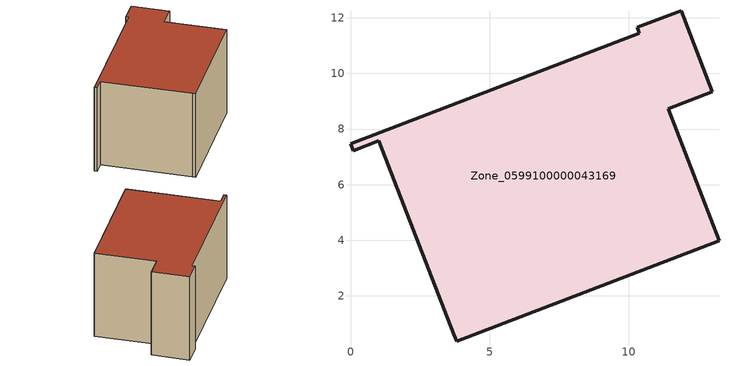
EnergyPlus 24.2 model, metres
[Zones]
Zone_0599100000043169
 floor ground (C_G): 0,7.47 10.39,11.45 10.31,11.67 11.9,12.26 13.01,9.34 11.43,8.73 13.26,3.98 3.82,0.36 3.72,0.62 1.02,7.57 0.1,7.22 z0
 wall outside (C_F): 13.01,9.34 11.9,12.26 10.31,11.67 10.39,11.45 0,7.47 0.1,7.22 1.02,7.57 3.72,0.62 3.82,0.36 13.26,3.98 11.43,8.73 13.01,9.34 z0:7.65
 roof outside (C_R): 10.39,11.45 0,7.47 0.1,7.22 1.02,7.57 3.72,0.62 3.82,0.36 13.26,3.98 11.43,8.73 13.01,9.34 11.9,12.26 10.31,11.67 z7.65
[BUILDING]
Pand.0599100000043169: North Axis=0; Terrain=City; Loads Convergence Tolerance Value=0.04; Temperature Convergence Tolerance Value=0.4; Solar Distribution=FullExterior; Maximum Number of Warmup Days=25; Minimum Number of Warmup Days=1
[Site:Location]
Rotterdam.The.Hague.AP_ZH_NLD Design_Conditions: Latitude=51.96; Longitude=4.45; Time Zone=1; Elevation=-4.5
[SITE:GROUNDTEMPERATURE:BUILDINGSURFACE]
18, 18, 18, 18, 18, 18, 18, 18, 18, 18, 18, 18
[MATERIAL] Thermal Absorptance=0.9; Solar Absorptance=0.7; Visible Absorptance=0.7
Name | Roughness | Thickness | Conductivity | Density | Specific Heat
G.TI.1946-1964 | MediumSmooth | 0.15 | 1 | 540 | 1210
F.TI.1946-1964 | Rough | 0.3 | 0.857143 | 1920 | 840
R.TI.1946-1964 | MediumRough | 0.2 | 0.277778 | 1500 | 1000
[CONSTRUCTION]
C_G: G.TI.1946-1964
C_F: F.TI.1946-1964
C_R: R.TI.1946-1964
[ZONE]
Zone_0599100000043169: Type=1; Multiplier=1; Ceiling Height=Autocalculate; Volume=Autocalculate; Floor Area=autocalculate; Part of Total Floor Area=Yes
[ZONEINFILTRATION:DESIGNFLOWRATE]
Infil_Zone_0599100000043169: Zone or ZoneList or Space or SpaceList=Zone_0599100000043169; Schedule=AlwaysOn; Design Flow Rate Calculation Method=Flow/Area; Flow Rate per Floor Area=0.003; Constant Term Coefficient=1; Temperature Term Coefficient=0; Velocity Term Coefficient=0; Velocity Squared Term Coefficient=0
[HVACTEMPLATE:ZONE:IDEALLOADSAIRSYSTEM]
Zone_0599100000043169: Maximum Heating Supply Air Temperature=50; Minimum Cooling Supply Air Temperature=13; Maximum Heating Supply Air Humidity Ratio=0.0156; Minimum Cooling Supply Air Humidity Ratio=0.0077; Heating Limit=NoLimit; Cooling Limit=NoLimit; Dehumidification Control Type=ConstantSensibleHeatRatio; Cooling Sensible Heat Ratio=0.7; Dehumidification Setpoint=60; Humidification Control Type=None; Humidification Setpoint=30; Outdoor Air Method=None; Outdoor Air Flow Rate per Person=0.00944; Outdoor Air Flow Rate per Zone Floor Area=0; Outdoor Air Flow Rate per Zone=0; Demand Controlled Ventilation Type=None; Outdoor Air Economizer Type=NoEconomizer; Heat Recovery Type=None; Sensible Heat Recovery Effectiveness=0.7; Latent Heat Recovery Effectiveness=0.65
[ZONECONTROL:THERMOSTAT]
ThermostatControl_Zone_0599100000043169: Zone or ZoneList=Zone_0599100000043169; Control Type Schedule=DualSetpointControlType; Control 1=Thermostat_Zone_0599100000043169; Temperature Difference Between Cutout And Setpoint=0
[THERMOSTATSETPOINT:DUALSETPOINT]
Thermostat_Zone_0599100000043169: Heating Setpoint Temperature Schedule=HeatingSetpoint_Zone_0599100000043169; Cooling Setpoint Temperature Schedule=CoolingSetpoint_Zone_0599100000043169
[SCHEDULE:COMPACT]
HeatingSetpoint_Zone_0599100000043169: Through: 12/31, For: AllDays, Until: 24:00, 21
CoolingSetpoint_Zone_0599100000043169: Through: 12/31, For: AllDays, Until: 24:00, 24
DualSetpointControlType: Through: 12/31, For: AllDays, Until: 24:00, 4
AlwaysOn: Through: 12/31, For: AllDays, Until: 24:00, 1
